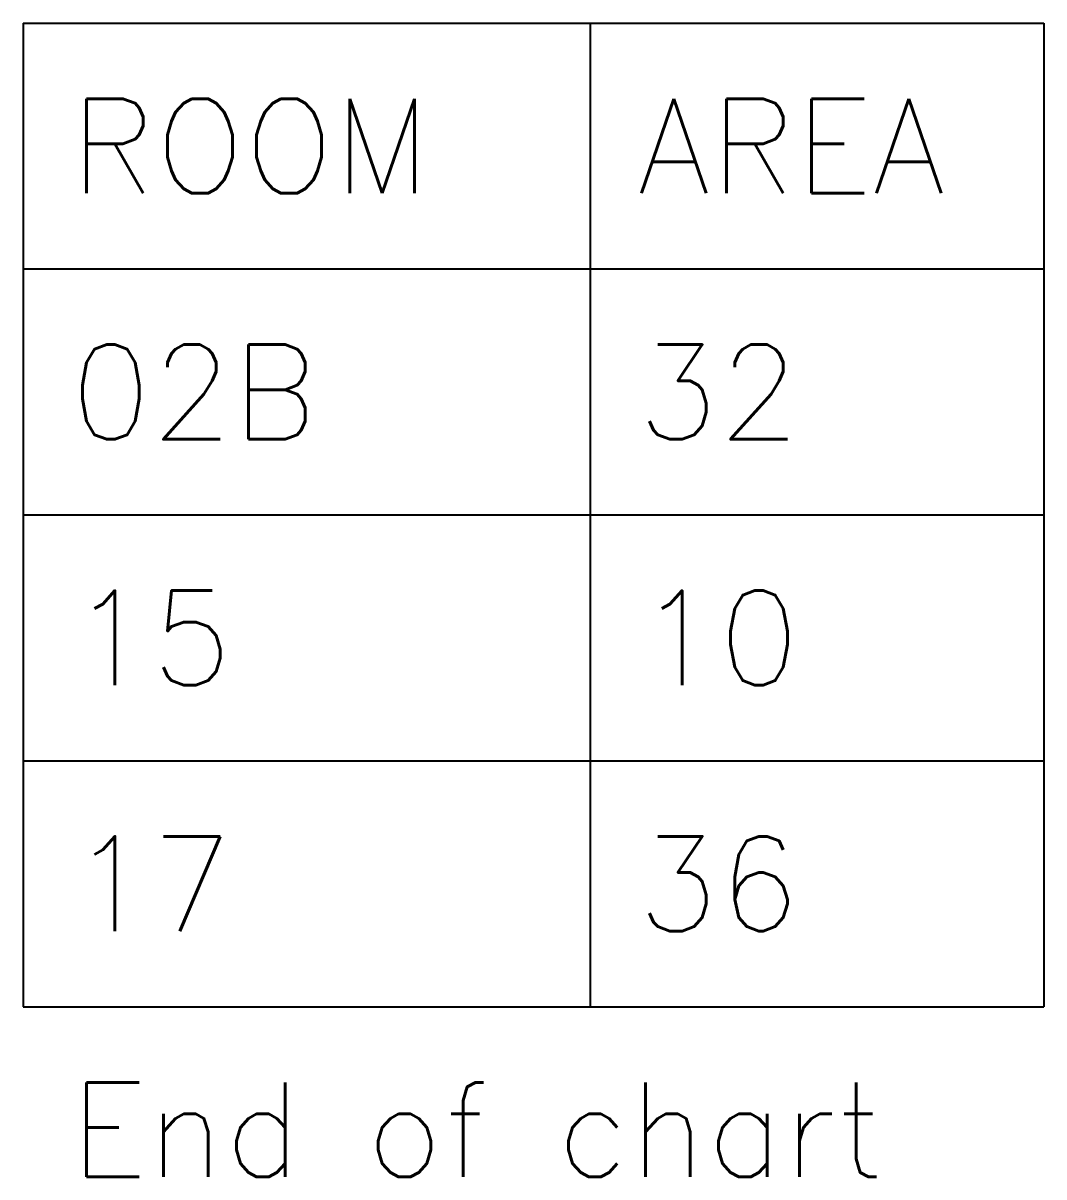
# Model space of a CAD drawing. Extents: x -1944 to 3278, y -2 to 3003.
# Drawn here: x -1944.2 to -1747.1, y 99.4 to 322 of the extents above; entities that cross this region are included whole.
import ezdxf

# ---------------------------------------------------------------- set-up
doc = ezdxf.new("R2010")
doc.units = 0
doc.header["$MEASUREMENT"] = 0
doc.layers.add('A-SPAC-ANOT', color=4, linetype='CONTINUOUS')
doc.styles.add('ROMANS', font='ROMANS.shx')

msp = doc.modelspace()

# ---------------------------------------------------------------- linework, layer by layer
at = {"layer": 'A-SPAC-ANOT'}
for p, q in [((-1944.19, 322.04), (-1747.09, 322.04)), ((-1944.19, 322.04), (-1944.19, 132.24)), ((-1834.69, 322.04), (-1834.69, 132.24)), ((-1747.09, 322.04), (-1747.09, 132.24)), ((-1944.19, 274.59), (-1747.09, 274.59)), ((-1944.19, 227.14), (-1747.09, 227.14)), ((-1944.19, 179.69), (-1747.09, 179.69)), ((-1944.19, 132.24), (-1747.09, 132.24))]:
    msp.add_line(p, q, dxfattribs=at)

# ---------------------------------------------------------------- texts
at = {"layer": 'A-SPAC-ANOT', "style": 'ROMANS'}
for s, p in [('ROOM', (-1935.07, 289.19)), ('AREA', (-1825.57, 289.19)), ('02B', (-1935.07, 241.74)), ('32', (-1825.57, 241.74)), ('15', (-1935.07, 194.29)), ('10', (-1825.57, 194.29)), ('17', (-1935.07, 146.84)), ('36', (-1825.57, 146.84)), ('End of chart', (-1935.07, 99.39))]:
    msp.add_text(s, height=18.25, dxfattribs=at).set_placement(p)

doc.saveas('drawing.dxf')
